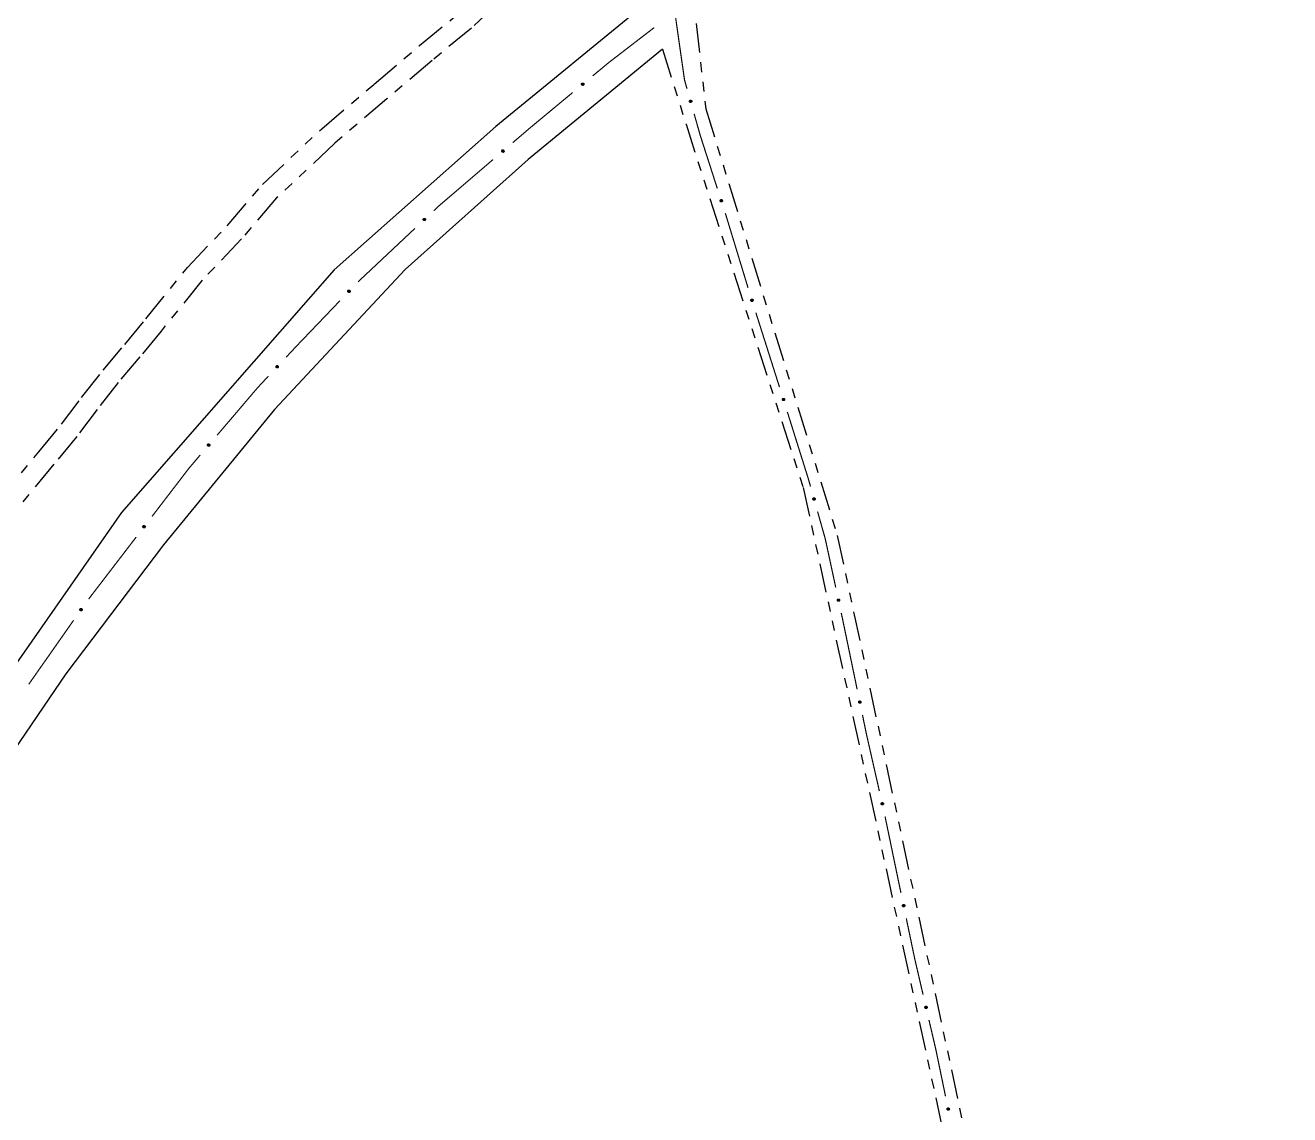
# Model space of a CAD drawing. Extents: x 211453 to 215163, y 4877397 to 4881305.
# Drawn here: x 214344 to 214538.2, y 4879796.9 to 4879964.3 of the extents above; entities that cross this region are included whole.
import ezdxf

# ---------------------------------------------------------------- set-up
doc = ezdxf.new("R2010")
doc.units = 0
doc.header["$LTSCALE"] = 1.5
doc.header["$MEASUREMENT"] = 0
doc.linetypes.add('TRACO_25', pattern=[8, 3, -1, 1, -1, 1, -1])
for name, color, linetype in [('SV-EIXO-ROD-ESTR', 7, 'CONTINUOUS'), ('SV-EIXO-RUA-N-PAV', 6, 'CONTINUOUS'), ('SV-EST-MUNIC-PAV', 20, 'CONTINUOUS'), ('SV-RUA-NAO-PAV', 7, 'CONTINUOUS')]:
    doc.layers.add(name, color=color, linetype=linetype)

msp = doc.modelspace()

# ---------------------------------------------------------------- linework, layer by layer
at = {"layer": 'SV-EIXO-ROD-ESTR', "const_width": 0.18}
for points in [[(214433.587236, 4879958.576396), (214440.556586, 4879963.946223)], [(214431.123365, 4879956.531551), (214433.431886, 4879958.447466)], [(214433.431886, 4879958.447466), (214433.587236, 4879958.576396)], [(214421.366522, 4879948.434034), (214428.045338, 4879953.976997)], [(214418.844761, 4879946.2736), (214421.123011, 4879948.225414)], [(214421.123011, 4879948.225414), (214421.366522, 4879948.434034)], [(214407.441557, 4879936.504289), (214415.807094, 4879943.671182)], [(214406.724255, 4879935.830314), (214407.441557, 4879936.504289)], [(214395.06387, 4879924.874247), (214403.809159, 4879933.091297)], [(214385.826688, 4879915.221956), (214392.297936, 4879921.984702)], [(214384.022389, 4879913.294915), (214385.389343, 4879914.754859)], [(214385.389343, 4879914.754859), (214385.826688, 4879915.221956)], [(214379.262396, 4879908.163359), (214379.716331, 4879908.695928)], [(214379.716331, 4879908.695928), (214381.288481, 4879910.375027)], [(214373.424225, 4879901.313851), (214379.262396, 4879908.163359)], [(214369.158298, 4879896.308945), (214370.829482, 4879898.269625)], [(214363.42428, 4879888.83045), (214368.900468, 4879895.972674)], [(214368.900468, 4879895.972674), (214369.158298, 4879896.308945)], [(214353.688834, 4879876.133163), (214360.990418, 4879885.656128)], [(214344.489613, 4879863.042593), (214351.378739, 4879872.868067)]]:
    msp.add_lwpolyline(points, dxfattribs=at)
at = {"layer": 'SV-EIXO-ROD-ESTR'}
for points in [[(214429.403487, 4879955.247222), (214429.407322, 4879955.29598), (214429.420589, 4879955.3371), (214429.441525, 4879955.368212), (214429.467195, 4879955.390881), (214429.496068, 4879955.411114), (214429.529679, 4879955.425091), (214429.57042, 4879955.43234), (214429.619358, 4879955.428836), (214429.660589, 4879955.412477), (214429.692189, 4879955.393583), (214429.717367, 4879955.368177), (214429.736553, 4879955.339799), (214429.749917, 4879955.304406), (214429.75686, 4879955.263047), (214429.752146, 4879955.213924), (214429.738863, 4879955.1737), (214429.717822, 4879955.144138), (214429.69212, 4879955.118987), (214429.662395, 4879955.098684), (214429.629323, 4879955.085154), (214429.587669, 4879955.078238), (214429.539246, 4879955.083534), (214429.498976, 4879955.096324), (214429.469127, 4879955.116944), (214429.444935, 4879955.142805), (214429.424289, 4879955.171518), (214429.408833, 4879955.204719), (214429.403487, 4879955.247222)], [(214417.145195, 4879944.962509), (214417.148267, 4879945.011321), (214417.160889, 4879945.052644), (214417.181335, 4879945.08408), (214417.206647, 4879945.107147), (214417.2352, 4879945.12783), (214417.268588, 4879945.142331), (214417.30921, 4879945.150217), (214417.358197, 4879945.14748), (214417.399679, 4879945.131768), (214417.431571, 4879945.113371), (214417.457144, 4879945.088362), (214417.476772, 4879945.060288), (214417.490688, 4879945.025108), (214417.498278, 4879944.983863), (214417.494333, 4879944.934672), (214417.481681, 4879944.894245), (214417.461105, 4879944.864358), (214417.435801, 4879944.838808), (214417.406397, 4879944.818042), (214417.373541, 4879944.803996), (214417.332, 4879944.796429), (214417.2835, 4879944.800966), (214417.243034, 4879944.813124), (214417.212866, 4879944.833274), (214417.188273, 4879944.858753), (214417.16718, 4879944.88714), (214417.151206, 4879944.920095), (214417.145195, 4879944.962509)], [(214405.086618, 4879934.442643), (214405.087448, 4879934.491545), (214405.098161, 4879934.533403), (214405.117144, 4879934.565744), (214405.141371, 4879934.589948), (214405.168945, 4879934.611919), (214405.201633, 4879934.627936), (214405.241851, 4879934.637678), (214405.290911, 4879934.63719), (214405.33307, 4879934.623398), (214405.365772, 4879934.606483), (214405.392466, 4879934.582673), (214405.41336, 4879934.555529), (214405.428876, 4879934.521024), (214405.43835, 4879934.480171), (214405.436665, 4879934.430851), (214405.425881, 4879934.389886), (214405.406698, 4879934.359087), (214405.382592, 4879934.332402), (214405.354172, 4879934.310309), (214405.321994, 4879934.294771), (214405.280844, 4879934.285307), (214405.232187, 4879934.287614), (214405.191207, 4879934.297903), (214405.160146, 4879934.316649), (214405.13441, 4879934.340973), (214405.112037, 4879934.368362), (214405.094568, 4879934.40055), (214405.086618, 4879934.442643)], [(214393.501795, 4879923.402011), (214393.500025, 4879923.450887), (214393.508499, 4879923.493256), (214393.525737, 4879923.526559), (214393.548644, 4879923.552017), (214393.575012, 4879923.575421), (214393.606803, 4879923.593153), (214393.646446, 4879923.605017), (214393.695463, 4879923.607136), (214393.738295, 4879923.595603), (214393.77185, 4879923.58045), (214393.799771, 4879923.558093), (214393.822078, 4879923.532096), (214393.839404, 4879923.498465), (214393.851036, 4879923.458173), (214393.851974, 4879923.408833), (214393.843382, 4879923.367352), (214393.825862, 4879923.335578), (214393.803208, 4879923.30765), (214393.776002, 4879923.284079), (214393.744695, 4879923.266853), (214393.704106, 4879923.255215), (214393.655395, 4879923.254935), (214393.613926, 4879923.263032), (214393.581913, 4879923.280101), (214393.554921, 4879923.303023), (214393.531124, 4879923.329185), (214393.51197, 4879923.360399), (214393.501795, 4879923.402011)], [(214382.476877, 4879911.805326), (214382.474576, 4879911.85418), (214382.482589, 4879911.896638), (214382.499465, 4879911.930127), (214382.522094, 4879911.955831), (214382.548206, 4879911.979521), (214382.579802, 4879911.997597), (214382.619314, 4879912.009891), (214382.668306, 4879912.012542), (214382.711261, 4879912.001475), (214382.744978, 4879911.986687), (214382.77314, 4879911.964634), (214382.795728, 4879911.938882), (214382.813419, 4879911.905441), (214382.825487, 4879911.865277), (214382.826961, 4879911.81595), (214382.818819, 4879911.774379), (214382.801646, 4879911.742416), (214382.779296, 4879911.714244), (214382.752348, 4879911.690378), (214382.72123, 4879911.672814), (214382.68077, 4879911.660736), (214382.632065, 4879911.659926), (214382.59051, 4879911.667573), (214382.558314, 4879911.684293), (214382.531074, 4879911.706921), (214382.506995, 4879911.732822), (214382.487503, 4879911.763827), (214382.476877, 4879911.805326)], [(214371.949872, 4879899.753796), (214371.945296, 4879899.80249), (214371.95132, 4879899.845276), (214371.966615, 4879899.879515), (214371.98802, 4879899.906248), (214372.012999, 4879899.931129), (214372.043718, 4879899.950659), (214372.082614, 4879899.964783), (214372.131428, 4879899.969717), (214372.174852, 4879899.960665), (214372.209223, 4879899.947466), (214372.238382, 4879899.92675), (214372.262147, 4879899.902079), (214372.281379, 4879899.8695), (214372.295307, 4879899.829943), (214372.29908, 4879899.780738), (214372.292886, 4879899.738833), (214372.277222, 4879899.706103), (214372.256211, 4879899.67692), (214372.230405, 4879899.651823), (214372.20014, 4879899.632826), (214372.160288, 4879899.618874), (214372.111673, 4879899.615794), (214372.069807, 4879899.621494), (214372.036866, 4879899.636694), (214372.008601, 4879899.658027), (214371.98334, 4879899.682777), (214371.962422, 4879899.712839), (214371.949872, 4879899.753796)], [(214362.032567, 4879887.196247), (214362.025478, 4879887.244639), (214362.029282, 4879887.287679), (214362.042786, 4879887.322664), (214362.062781, 4879887.350467), (214362.08644, 4879887.376607), (214362.116108, 4879887.397699), (214362.154221, 4879887.413815), (214362.202715, 4879887.421266), (214362.246549, 4879887.414472), (214362.281556, 4879887.403068), (214362.311748, 4879887.383888), (214362.336757, 4879887.360479), (214362.357647, 4879887.328937), (214362.373602, 4879887.290153), (214362.379914, 4879887.241209), (214362.375896, 4879887.19904), (214362.361945, 4879887.165544), (214362.342471, 4879887.135313), (214362.317997, 4879887.108916), (214362.288755, 4879887.088379), (214362.249677, 4879887.072386), (214362.201287, 4879887.066795), (214362.159182, 4879887.070323), (214362.125499, 4879887.083799), (214362.096168, 4879887.103642), (214362.069662, 4879887.127053), (214362.047218, 4879887.155993), (214362.032567, 4879887.196247)], [(214352.354308, 4879874.451199), (214352.345163, 4879874.499245), (214352.347129, 4879874.542408), (214352.359131, 4879874.577936), (214352.377922, 4879874.606566), (214352.400446, 4879874.633691), (214352.429188, 4879874.656028), (214352.46658, 4879874.673753), (214352.514712, 4879874.683264), (214352.558796, 4879874.678345), (214352.594257, 4879874.668442), (214352.625239, 4879874.650566), (214352.651222, 4879874.628244), (214352.673438, 4879874.597622), (214352.691031, 4879874.559553), (214352.699423, 4879874.510923), (214352.697206, 4879874.46862), (214352.684695, 4879874.43456), (214352.666527, 4879874.403527), (214352.6432, 4879874.376111), (214352.61486, 4879874.354347), (214352.576499, 4879874.336702), (214352.528391, 4879874.329055), (214352.486174, 4879874.330785), (214352.451948, 4879874.342814), (214352.421798, 4879874.361388), (214352.394318, 4879874.383649), (214352.370661, 4879874.411606), (214352.354308, 4879874.451199)]]:
    msp.add_lwpolyline(points, close=True, dxfattribs=at)
for points in [[(214429.403487, 4879955.247222), (214429.57042, 4879955.43234)], [(214429.406655, 4879955.273696), (214429.544628, 4879955.423668)], [(214429.407322, 4879955.29598), (214429.529679, 4879955.425091)], [(214429.407955, 4879955.225124), (214429.593378, 4879955.42689)], [(214429.408833, 4879955.204719), (214429.619358, 4879955.428836)], [(214429.414784, 4879955.319453), (214429.506692, 4879955.41169)], [(214429.420291, 4879955.191031), (214429.636164, 4879955.418068)], [(214429.420589, 4879955.3371), (214429.496068, 4879955.411114)], [(214429.424289, 4879955.171518), (214429.660589, 4879955.412477)], [(214429.436827, 4879955.160423), (214429.671422, 4879955.401225)], [(214429.444935, 4879955.142805), (214429.692189, 4879955.393583)], [(214429.459306, 4879955.131202), (214429.705094, 4879955.377747)], [(214429.469127, 4879955.116944), (214429.717367, 4879955.368177)], [(214429.487213, 4879955.108258), (214429.724958, 4879955.351675)], [(214429.498976, 4879955.096324), (214429.736553, 4879955.339799)], [(214429.52142, 4879955.090544), (214429.740265, 4879955.318275)], [(214429.539246, 4879955.083534), (214429.749917, 4879955.304406)], [(214429.565435, 4879955.084515), (214429.751373, 4879955.281389)], [(214429.587669, 4879955.078238), (214429.75686, 4879955.263047)], [(214429.611214, 4879955.087044), (214429.74883, 4879955.233174)], [(214429.629323, 4879955.085154), (214429.752146, 4879955.213924)], [(214429.648793, 4879955.09518), (214429.74088, 4879955.189338)], [(214429.662395, 4879955.098684), (214429.738863, 4879955.1737)], [(214417.145195, 4879944.962509), (214417.30921, 4879945.150217)], [(214417.147949, 4879944.989029), (214417.283557, 4879945.141143)], [(214417.148267, 4879945.011321), (214417.268588, 4879945.142331)], [(214417.150009, 4879944.940483), (214417.332251, 4879945.145127)], [(214417.151206, 4879944.920095), (214417.358197, 4879945.14748)], [(214417.15536, 4879945.034908), (214417.245813, 4879945.128572)], [(214417.160889, 4879945.052644), (214417.2352, 4879945.12783)], [(214417.162877, 4879944.906587), (214417.37517, 4879945.136976)], [(214417.16718, 4879944.88714), (214417.399679, 4879945.131768)], [(214417.17989, 4879944.876243), (214417.410687, 4879945.120687)], [(214417.188273, 4879944.858753), (214417.431571, 4879945.113371)], [(214417.202823, 4879944.847376), (214417.444722, 4879945.097738)], [(214417.212866, 4879944.833274), (214417.457144, 4879945.088362)], [(214417.231086, 4879944.824873), (214417.464992, 4879945.071981)], [(214417.243034, 4879944.813124), (214417.476772, 4879945.060288)], [(214417.265567, 4879944.807696), (214417.48082, 4879945.038824)], [(214417.2835, 4879944.800966), (214417.490688, 4879945.025108)], [(214417.309671, 4879944.802357), (214417.492504, 4879945.002116)], [(214417.332, 4879944.796429), (214417.498278, 4879944.983863)], [(214417.355404, 4879944.805602), (214417.490716, 4879944.953868)], [(214417.373541, 4879944.803996), (214417.494333, 4879944.934672)], [(214417.392851, 4879944.814325), (214417.483453, 4879944.909913)], [(214417.406397, 4879944.818042), (214417.481681, 4879944.894245)], [(214405.086618, 4879934.442643), (214405.241851, 4879934.637678)], [(214405.087448, 4879934.491545), (214405.201633, 4879934.627936)], [(214405.088153, 4879934.469262), (214405.216641, 4879934.627436)], [(214405.092437, 4879934.420862), (214405.265101, 4879934.63365)], [(214405.093452, 4879934.515433), (214405.179513, 4879934.613147)], [(214405.094568, 4879934.40055), (214405.290911, 4879934.63719)], [(214405.098161, 4879934.533403), (214405.168945, 4879934.611919)], [(214405.106847, 4879934.387592), (214405.308348, 4879934.627476)], [(214405.112037, 4879934.368362), (214405.33307, 4879934.623398)], [(214405.125233, 4879934.358059), (214405.344575, 4879934.612833)], [(214405.13441, 4879934.340973), (214405.365772, 4879934.606483)], [(214405.149467, 4879934.330275), (214405.379627, 4879934.59147)], [(214405.160146, 4879934.316649), (214405.392466, 4879934.582673)], [(214405.178732, 4879934.309092), (214405.401057, 4879934.566669)], [(214405.191207, 4879934.297903), (214405.41336, 4879934.555529)], [(214405.213964, 4879934.293515), (214405.41839, 4879934.534273)], [(214405.232187, 4879934.287614), (214405.428876, 4879934.521024)], [(214405.258267, 4879934.290205), (214405.431744, 4879934.49814)], [(214405.280844, 4879934.285307), (214405.43835, 4879934.480171)], [(214405.303803, 4879934.295544), (214405.432171, 4879934.44986)], [(214405.321994, 4879934.294771), (214405.436665, 4879934.430851)], [(214405.340811, 4879934.305975), (214405.426932, 4879934.405618)], [(214405.354172, 4879934.310309), (214405.425881, 4879934.389886)], [(214393.500025, 4879923.450887), (214393.606803, 4879923.593153)], [(214393.501795, 4879923.402011), (214393.646446, 4879923.605017)], [(214393.501913, 4879923.428673), (214393.621816, 4879923.59345)], [(214393.504751, 4879923.47506), (214393.5855, 4879923.577209)], [(214393.508499, 4879923.493256), (214393.575012, 4879923.575421)], [(214393.508763, 4879923.380569), (214393.669877, 4879923.60223)], [(214393.51197, 4879923.360399), (214393.695463, 4879923.607136)], [(214393.524919, 4879923.348112), (214393.713392, 4879923.598363)], [(214393.531124, 4879923.329185), (214393.738295, 4879923.595603)], [(214393.544849, 4879923.319598), (214393.750345, 4879923.585665)], [(214393.554921, 4879923.303023), (214393.77185, 4879923.58045)], [(214393.570525, 4879923.29314), (214393.786483, 4879923.566194)], [(214393.581913, 4879923.280101), (214393.799771, 4879923.558093)], [(214393.600874, 4879923.273542), (214393.8092, 4879923.542567)], [(214393.613926, 4879923.263032), (214393.822078, 4879923.532096)], [(214393.636884, 4879923.259859), (214393.828229, 4879923.511138)], [(214393.655395, 4879923.254935), (214393.839404, 4879923.498465)], [(214393.6813, 4879923.258907), (214393.843485, 4879923.475766)], [(214393.704106, 4879923.255215), (214393.851036, 4879923.458173)], [(214393.726489, 4879923.266658), (214393.846477, 4879923.427577)], [(214393.744695, 4879923.266853), (214393.851974, 4879923.408833)], [(214393.76289, 4879923.279041), (214393.843595, 4879923.383119)], [(214393.776002, 4879923.284079), (214393.843382, 4879923.367352)], [(214382.474576, 4879911.85418), (214382.579802, 4879911.997597)], [(214382.476705, 4879911.831988), (214382.594811, 4879911.998057)], [(214382.476877, 4879911.805326), (214382.619314, 4879912.009891)], [(214382.47904, 4879911.878403), (214382.558674, 4879911.981423)], [(214382.482589, 4879911.896638), (214382.548206, 4879911.979521)], [(214382.484077, 4879911.783961), (214382.642775, 4879912.007358)], [(214382.487503, 4879911.763827), (214382.668306, 4879912.012542)], [(214382.500585, 4879911.751681), (214382.686329, 4879912.003964)], [(214382.506995, 4879911.732822), (214382.711261, 4879912.001475)], [(214382.520823, 4879911.723385), (214382.723418, 4879911.991669)], [(214382.531074, 4879911.706921), (214382.744978, 4879911.986687)], [(214382.546785, 4879911.697208), (214382.759764, 4879911.972591)], [(214382.558314, 4879911.684293), (214382.77314, 4879911.964634)], [(214382.577345, 4879911.677941), (214382.782737, 4879911.949212)], [(214382.59051, 4879911.667573), (214382.795728, 4879911.938882)], [(214382.613502, 4879911.664649), (214382.802107, 4879911.917992)], [(214382.632065, 4879911.659926), (214382.813419, 4879911.905441)], [(214382.657925, 4879911.66418), (214382.817745, 4879911.882787)], [(214382.68077, 4879911.660736), (214382.825487, 4879911.865277)], [(214382.703027, 4879911.672421), (214382.82126, 4879911.834633)], [(214382.72123, 4879911.672814), (214382.826961, 4879911.81595)], [(214382.739291, 4879911.685198), (214382.818862, 4879911.790147)], [(214382.752348, 4879911.690378), (214382.818819, 4879911.774379)], [(214371.945296, 4879899.80249), (214372.043718, 4879899.950659)], [(214371.948457, 4879899.780422), (214372.058689, 4879899.951819)], [(214371.948624, 4879899.826895), (214372.023367, 4879899.933517)], [(214371.949872, 4879899.753796), (214372.082614, 4879899.964783)], [(214371.95132, 4879899.845276), (214372.012999, 4879899.931129)], [(214371.958061, 4879899.732791), (214372.106166, 4879899.963347)], [(214371.962422, 4879899.712839), (214372.131428, 4879899.969717)], [(214371.976057, 4879899.701316), (214372.149831, 4879899.961988)], [(214371.98334, 4879899.682777), (214372.174852, 4879899.960665)], [(214371.997593, 4879899.673995), (214372.187454, 4879899.951436)], [(214372.008601, 4879899.658027), (214372.209223, 4879899.947466)], [(214372.024747, 4879899.649058), (214372.224651, 4879899.934075)], [(214372.036866, 4879899.636694), (214372.238382, 4879899.92675)], [(214372.056173, 4879899.631236), (214372.248689, 4879899.911793)], [(214372.069807, 4879899.621494), (214372.262147, 4879899.902079)], [(214372.09291, 4879899.619646), (214372.269493, 4879899.881509)], [(214372.111673, 4879899.615794), (214372.281379, 4879899.8695)], [(214372.137307, 4879899.621249), (214372.286757, 4879899.847072)], [(214372.160288, 4879899.618874), (214372.295307, 4879899.829943)], [(214372.181975, 4879899.631585), (214372.292514, 4879899.799135)], [(214372.20014, 4879899.632826), (214372.29908, 4879899.780738)], [(214372.217604, 4879899.64604), (214372.292194, 4879899.754585)], [(214372.230405, 4879899.651823), (214372.292886, 4879899.738833)], [(214362.025478, 4879887.244639), (214362.116108, 4879887.397699)], [(214362.027541, 4879887.269184), (214362.09667, 4879887.379528)], [(214362.029282, 4879887.287679), (214362.08644, 4879887.376607)], [(214362.029777, 4879887.222763), (214362.130999, 4879887.399632)], [(214362.032567, 4879887.196247), (214362.154221, 4879887.413815)], [(214362.041831, 4879887.175693), (214362.177816, 4879887.413599)], [(214362.047218, 4879887.155993), (214362.202715, 4879887.421266)], [(214362.06143, 4879887.145191), (214362.221493, 4879887.4145)], [(214362.069662, 4879887.127053), (214362.246549, 4879887.414472)], [(214362.08435, 4879887.11902), (214362.259611, 4879887.405907)], [(214362.096168, 4879887.103642), (214362.281556, 4879887.403068)], [(214362.112757, 4879887.09552), (214362.297656, 4879887.390492)], [(214362.125499, 4879887.083799), (214362.311748, 4879887.383888)], [(214362.145063, 4879887.079347), (214362.322814, 4879887.369483)], [(214362.159182, 4879887.070323), (214362.336757, 4879887.360479)], [(214362.18235, 4879887.069672), (214362.345156, 4879887.340316)], [(214362.201287, 4879887.066795), (214362.357647, 4879887.328937)], [(214362.226604, 4879887.073568), (214362.364178, 4879887.306818)], [(214362.249677, 4879887.072386), (214362.373602, 4879887.290153)], [(214362.270679, 4879887.0862), (214362.372406, 4879887.259242)], [(214362.288755, 4879887.088379), (214362.379914, 4879887.241209)], [(214362.305512, 4879887.102478), (214362.374389, 4879887.214735)], [(214362.317997, 4879887.108916), (214362.375896, 4879887.19904)], [(214352.345163, 4879874.499245), (214352.429188, 4879874.656028)], [(214352.346178, 4879874.523855), (214352.410542, 4879874.637045)], [(214352.347129, 4879874.542408), (214352.400446, 4879874.633691)], [(214352.35039, 4879874.477572), (214352.443983, 4879874.658593)], [(214352.354308, 4879874.451199), (214352.46658, 4879874.673753)], [(214352.364439, 4879874.431058), (214352.490163, 4879874.674543)], [(214352.370661, 4879874.411606), (214352.514712, 4879874.683264)], [(214352.38532, 4879874.401419), (214352.533762, 4879874.677304)], [(214352.394318, 4879874.383649), (214352.558796, 4879874.678345)], [(214352.409335, 4879874.376249), (214352.572211, 4879874.670344)], [(214352.421798, 4879874.361388), (214352.594257, 4879874.668442)], [(214352.438718, 4879874.353981), (214352.610878, 4879874.656564)], [(214352.451948, 4879874.342814), (214352.625239, 4879874.650566)], [(214352.471683, 4879874.339199), (214352.636909, 4879874.636646)], [(214352.486174, 4879874.330785), (214352.651222, 4879874.628244)], [(214352.509349, 4879874.331122), (214352.660474, 4879874.608458)], [(214352.528391, 4879874.329055), (214352.673438, 4879874.597622)], [(214352.553397, 4879874.336901), (214352.680905, 4879874.575801)], [(214352.576499, 4879874.336702), (214352.691031, 4879874.559553)], [(214352.596893, 4879874.351399), (214352.691153, 4879874.528619)], [(214352.61486, 4879874.354347), (214352.699423, 4879874.510923)], [(214352.631001, 4879874.369147), (214352.695032, 4879874.484237)], [(214352.6432, 4879874.376111), (214352.697206, 4879874.46862)]]:
    msp.add_lwpolyline(points, dxfattribs=at)
at = {"layer": 'SV-EIXO-RUA-N-PAV', "const_width": 0.18}
for points in [[(214443.729598, 4879966.391003), (214445.138685, 4879956.490777)], [(214445.138685, 4879956.490777), (214445.221113, 4879955.911633)], [(214445.221113, 4879955.911633), (214445.607233, 4879954.550313)], [(214446.698723, 4879950.702112), (214447.51734, 4879947.815961)], [(214447.51734, 4879947.815961), (214447.644172, 4879947.368799)], [(214447.644172, 4879947.368799), (214450.257343, 4879939.243471)], [(214451.481999, 4879935.435556), (214451.620473, 4879935.004988)], [(214451.620473, 4879935.004988), (214454.983877, 4879923.957944)], [(214456.184697, 4879920.142493), (214459.815016, 4879908.704801)], [(214461.018702, 4879904.890211), (214464.013828, 4879895.349288)], [(214464.013828, 4879895.349288), (214464.232802, 4879894.651747)], [(214464.232802, 4879894.651747), (214464.577062, 4879893.430443)], [(214465.662289, 4879889.580472), (214466.747516, 4879885.7305)], [(214466.747516, 4879885.7305), (214466.84225, 4879885.394421)], [(214466.84225, 4879885.394421), (214468.45428, 4879877.915352)], [(214469.29708, 4879874.005149), (214469.507781, 4879873.027598)], [(214469.507781, 4879873.027598), (214469.513827, 4879872.999545)], [(214469.513827, 4879872.999545), (214471.741669, 4879862.256817)], [(214472.553912, 4879858.340153), (214473.163095, 4879855.402654)], [(214473.163095, 4879855.402654), (214473.17948, 4879855.323645)], [(214473.17948, 4879855.323645), (214475.155205, 4879846.62591)], [(214476.028177, 4879842.722437), (214478.061309, 4879832.931299)], [(214478.061309, 4879832.931299), (214478.24305, 4879832.056072)], [(214478.24305, 4879832.056072), (214478.469716, 4879830.973443)], [(214479.289409, 4879827.058331), (214480.518949, 4879821.185663)], [(214480.518949, 4879821.185663), (214480.603979, 4879820.779531)], [(214480.603979, 4879820.779531), (214481.869608, 4879815.33976)], [(214482.776046, 4879811.443817), (214483.682485, 4879807.547875)], [(214483.682485, 4879807.547875), (214483.834724, 4879806.893542)], [(214483.834724, 4879806.893542), (214485.31861, 4879799.71716)]]:
    msp.add_lwpolyline(points, dxfattribs=at)
at = {"layer": 'SV-EIXO-RUA-N-PAV'}
for points in [[(214446.219675, 4879952.794478), (214446.262716, 4879952.771252), (214446.294959, 4879952.742488), (214446.314945, 4879952.710758), (214446.325296, 4879952.678113), (214446.332124, 4879952.643524), (214446.331313, 4879952.607131), (214446.321467, 4879952.566939), (214446.29847, 4879952.5236), (214446.266834, 4879952.492507), (214446.236774, 4879952.471248), (214446.203356, 4879952.458495), (214446.169643, 4879952.452425), (214446.131869, 4879952.454517), (214446.091235, 4879952.464893), (214446.048215, 4879952.489071), (214446.016799, 4879952.517487), (214445.998273, 4879952.548686), (214445.985664, 4879952.582364), (214445.979117, 4879952.61776), (214445.980119, 4879952.653479), (214445.990639, 4879952.694372), (214446.015066, 4879952.736517), (214446.04305, 4879952.768174), (214446.07398, 4879952.787133), (214446.107415, 4879952.7988), (214446.142025, 4879952.80607), (214446.178641, 4879952.806778), (214446.219675, 4879952.794478)], [(214450.930475, 4879937.509997), (214450.974298, 4879937.488281), (214451.007521, 4879937.460656), (214451.0286, 4879937.42964), (214451.040079, 4879937.397376), (214451.048106, 4879937.363044), (214451.048561, 4879937.326646), (214451.040119, 4879937.286136), (214451.018643, 4879937.242022), (214450.988108, 4879937.209848), (214450.958805, 4879937.187557), (214450.925851, 4879937.173649), (214450.892369, 4879937.166411), (214450.854545, 4879937.167188), (214450.813575, 4879937.176144), (214450.76974, 4879937.198812), (214450.737355, 4879937.226118), (214450.717755, 4879937.256654), (214450.703983, 4879937.289873), (214450.696209, 4879937.32502), (214450.695967, 4879937.360752), (214450.70506, 4879937.401986), (214450.728006, 4879937.444955), (214450.754872, 4879937.477566), (214450.785124, 4879937.49759), (214450.818133, 4879937.510412), (214450.852469, 4879937.518881), (214450.889039, 4879937.520862), (214450.930475, 4879937.509997)], [(214455.641099, 4879922.219025), (214455.684838, 4879922.197142), (214455.717956, 4879922.16939), (214455.738915, 4879922.138294), (214455.750272, 4879922.105986), (214455.758167, 4879922.071624), (214455.758484, 4879922.035224), (214455.749886, 4879921.994747), (214455.728243, 4879921.950716), (214455.697584, 4879921.918658), (214455.668197, 4879921.896479), (214455.63519, 4879921.882697), (214455.601681, 4879921.875587), (214455.56386, 4879921.876508), (214455.522925, 4879921.885621), (214455.479176, 4879921.908456), (214455.446896, 4879921.935886), (214455.427412, 4879921.966496), (214455.413767, 4879921.999767), (214455.406127, 4879922.034944), (214455.406022, 4879922.070677), (214455.415272, 4879922.111875), (214455.438382, 4879922.154756), (214455.465373, 4879922.187265), (214455.495701, 4879922.207173), (214455.528759, 4879922.219869), (214455.563127, 4879922.228207), (214455.599704, 4879922.230048), (214455.641099, 4879922.219025)], [(214460.48167, 4879906.968451), (214460.52534, 4879906.94643), (214460.55837, 4879906.918574), (214460.579231, 4879906.887411), (214460.590485, 4879906.855067), (214460.598272, 4879906.820681), (214460.598474, 4879906.78428), (214460.589748, 4879906.74383), (214460.567966, 4879906.699868), (214460.537206, 4879906.667907), (214460.507749, 4879906.645821), (214460.474698, 4879906.632144), (214460.441167, 4879906.625139), (214460.403349, 4879906.62618), (214460.362443, 4879906.635422), (214460.318767, 4879906.658395), (214460.286573, 4879906.685927), (214460.267186, 4879906.716598), (214460.253647, 4879906.749913), (214460.246118, 4879906.785114), (214460.246126, 4879906.820846), (214460.255506, 4879906.862016), (214460.278752, 4879906.904823), (214460.305844, 4879906.937246), (214460.336236, 4879906.957058), (214460.369334, 4879906.96965), (214460.403728, 4879906.977879), (214460.44031, 4879906.979605), (214460.48167, 4879906.968451)], [(214465.186646, 4879891.673615), (214465.22965, 4879891.650318), (214465.261845, 4879891.621502), (214465.28178, 4879891.589739), (214465.292078, 4879891.557078), (214465.298849, 4879891.522477), (214465.29798, 4879891.486086), (214465.288068, 4879891.44591), (214465.265001, 4879891.402608), (214465.233314, 4879891.371567), (214465.20322, 4879891.350357), (214465.169781, 4879891.337658), (214465.136058, 4879891.331643), (214465.098287, 4879891.333797), (214465.057671, 4879891.344239), (214465.01469, 4879891.368487), (214464.98332, 4879891.396954), (214464.964844, 4879891.428183), (214464.952291, 4879891.461881), (214464.945801, 4879891.497288), (214464.946861, 4879891.533005), (214464.957448, 4879891.573881), (214464.981943, 4879891.615986), (214465.009978, 4879891.647598), (214465.040939, 4879891.666507), (214465.074394, 4879891.678119), (214465.109015, 4879891.685332), (214465.145633, 4879891.685981), (214465.186646, 4879891.673615)], [(214468.953016, 4879876.123899), (214468.994481, 4879876.097964), (214469.024816, 4879876.067194), (214469.042729, 4879876.034249), (214469.050968, 4879876.001009), (214469.055566, 4879875.966053), (214469.052427, 4879875.929788), (214469.040027, 4879875.890309), (214469.014302, 4879875.84853), (214468.980739, 4879875.819528), (214468.94938, 4879875.800237), (214468.915214, 4879875.789651), (214468.881181, 4879875.785752), (214468.843618, 4879875.790259), (214468.803733, 4879875.803216), (214468.762349, 4879875.8301), (214468.732817, 4879875.86047), (214468.716327, 4879875.892791), (214468.705902, 4879875.927207), (214468.701635, 4879875.96295), (214468.704921, 4879875.998531), (214468.71804, 4879876.038666), (214468.745115, 4879876.07916), (214468.775069, 4879876.10896), (214468.80715, 4879876.1259), (214468.841264, 4879876.135401), (214468.876268, 4879876.14044), (214468.912854, 4879876.138802), (214468.953016, 4879876.123899)], [(214472.226402, 4879860.461525), (214472.267663, 4879860.435266), (214472.297756, 4879860.404261), (214472.315412, 4879860.371177), (214472.323391, 4879860.337874), (214472.327716, 4879860.302883), (214472.324294, 4879860.266643), (214472.311586, 4879860.227262), (214472.285536, 4879860.185686), (214472.251748, 4879860.156946), (214472.220239, 4879860.137901), (214472.185991, 4879860.127582), (214472.151929, 4879860.123949), (214472.114402, 4879860.128749), (214472.074619, 4879860.142017), (214472.033447, 4879860.169224), (214472.004153, 4879860.199823), (214471.987916, 4879860.232271), (214471.977759, 4879860.266768), (214471.973771, 4879860.302543), (214471.977336, 4879860.338098), (214471.990767, 4879860.378129), (214472.018158, 4879860.418411), (214472.048343, 4879860.447976), (214472.080556, 4879860.464665), (214472.114743, 4879860.473899), (214472.149785, 4879860.478664), (214472.186358, 4879860.476741), (214472.226402, 4879860.461525)], [(214475.673746, 4879844.840089), (214475.715497, 4879844.814615), (214475.746169, 4879844.784183), (214475.764447, 4879844.751438), (214475.773053, 4879844.718291), (214475.778038, 4879844.683388), (214475.775301, 4879844.64709), (214475.763338, 4879844.607477), (214475.738078, 4879844.565416), (214475.704838, 4879844.536044), (214475.673694, 4879844.516407), (214475.639647, 4879844.505443), (214475.60566, 4879844.501168), (214475.568049, 4879844.505259), (214475.528023, 4879844.517773), (214475.486344, 4879844.544197), (214475.456478, 4879844.574238), (214475.439631, 4879844.606374), (214475.428825, 4879844.640673), (214475.424163, 4879844.676367), (214475.427055, 4879844.711982), (214475.439728, 4879844.75226), (214475.466354, 4879844.793051), (214475.495976, 4879844.823181), (214475.527867, 4879844.840475), (214475.561874, 4879844.850353), (214475.59682, 4879844.855779), (214475.633422, 4879844.854546), (214475.673746, 4879844.840089)], [(214478.957864, 4879829.179076), (214478.999175, 4879829.152896), (214479.029327, 4879829.121949), (214479.047046, 4879829.088898), (214479.055088, 4879829.05561), (214479.05948, 4879829.020627), (214479.056127, 4879828.984381), (214479.043494, 4879828.944976), (214479.017522, 4879828.90335), (214478.983789, 4879828.874546), (214478.952316, 4879828.855441), (214478.918088, 4879828.845057), (214478.884033, 4879828.84136), (214478.846497, 4879828.846088), (214478.806689, 4879828.859281), (214478.765465, 4879828.886408), (214478.736113, 4879828.916952), (214478.719814, 4879828.94937), (214478.709592, 4879828.983847), (214478.705536, 4879829.019615), (214478.709033, 4879829.055176), (214478.722388, 4879829.095233), (214478.749702, 4879829.135566), (214478.779831, 4879829.165189), (214478.812012, 4879829.181939), (214478.846181, 4879829.191238), (214478.881215, 4879829.19607), (214478.917791, 4879829.194216), (214478.957864, 4879829.179076)], [(214482.397485, 4879813.556677), (214482.439367, 4879813.531421), (214482.470199, 4879813.50115), (214482.488648, 4879813.468501), (214482.497427, 4879813.4354), (214482.502595, 4879813.400524), (214482.500047, 4879813.364212), (214482.488292, 4879813.324536), (214482.463252, 4879813.282344), (214482.430167, 4879813.252798), (214482.399126, 4879813.232998), (214482.365137, 4879813.221856), (214482.331172, 4879813.217404), (214482.293541, 4879813.221297), (214482.253449, 4879813.233602), (214482.211633, 4879813.259808), (214482.18161, 4879813.289692), (214482.164595, 4879813.32174), (214482.15361, 4879813.355981), (214482.148761, 4879813.391651), (214482.151467, 4879813.427281), (214482.163929, 4879813.467624), (214482.190341, 4879813.508554), (214482.219805, 4879813.538839), (214482.251605, 4879813.556299), (214482.28556, 4879813.566355), (214482.320477, 4879813.571964), (214482.357085, 4879813.570923), (214482.397485, 4879813.556677)], [(214485.802297, 4879797.921586), (214485.843543, 4879797.895303), (214485.873618, 4879797.86428), (214485.891254, 4879797.831186), (214485.899214, 4879797.797878), (214485.903519, 4879797.762885), (214485.900075, 4879797.726647), (214485.887344, 4879797.687273), (214485.86127, 4879797.645712), (214485.827465, 4879797.616992), (214485.795945, 4879797.597966), (214485.761691, 4879797.587666), (214485.727627, 4879797.584054), (214485.690103, 4879797.588875), (214485.650328, 4879797.602167), (214485.609171, 4879797.629397), (214485.579895, 4879797.660013), (214485.563677, 4879797.692471), (214485.55354, 4879797.726974), (214485.549574, 4879797.762751), (214485.553159, 4879797.798304), (214485.566613, 4879797.838327), (214485.594028, 4879797.878593), (214485.62423, 4879797.908141), (214485.656452, 4879797.924811), (214485.690645, 4879797.934025), (214485.72569, 4879797.93877), (214485.762261, 4879797.936825), (214485.802297, 4879797.921586)]]:
    msp.add_lwpolyline(points, close=True, dxfattribs=at)
for points in [[(214445.979117, 4879952.61776), (214446.016799, 4879952.517487)], [(214445.980119, 4879952.653479), (214446.048215, 4879952.489071)], [(214445.981414, 4879952.631618), (214446.030286, 4879952.509318)], [(214445.989171, 4879952.669277), (214446.067162, 4879952.484319)], [(214445.990639, 4879952.694372), (214446.091235, 4879952.464893)], [(214446.005372, 4879952.712167), (214446.110229, 4879952.462494)], [(214446.015066, 4879952.736517), (214446.131869, 4879952.454517)], [(214446.028686, 4879952.749984), (214446.148456, 4879952.457735)], [(214446.04305, 4879952.768174), (214446.169643, 4879952.452425)], [(214446.058722, 4879952.774105), (214446.185194, 4879952.458226)], [(214446.07398, 4879952.787133), (214446.203356, 4879952.458495)], [(214446.090991, 4879952.790349), (214446.217072, 4879952.46585)], [(214446.107415, 4879952.7988), (214446.236774, 4879952.471248)], [(214446.126808, 4879952.79909), (214446.252162, 4879952.48715)], [(214446.142025, 4879952.80607), (214446.266834, 4879952.492507)], [(214446.161488, 4879952.801835), (214446.281825, 4879952.512583)], [(214446.178641, 4879952.806778), (214446.29847, 4879952.5236)], [(214446.197657, 4879952.799329), (214446.307197, 4879952.548147)], [(214446.219675, 4879952.794478), (214446.321467, 4879952.566939)], [(214446.242606, 4879952.780874), (214446.323967, 4879952.594035)], [(214446.262716, 4879952.771252), (214446.331313, 4879952.607131)], [(214446.281167, 4879952.754934), (214446.328354, 4879952.633575)], [(214446.294959, 4879952.742488), (214446.332124, 4879952.643524)], [(214450.695967, 4879937.360752), (214450.76974, 4879937.198812)], [(214450.696209, 4879937.32502), (214450.737355, 4879937.226118)], [(214450.698022, 4879937.338949), (214450.751117, 4879937.218423)], [(214450.704465, 4879937.376855), (214450.788841, 4879937.194722)], [(214450.70506, 4879937.401986), (214450.813575, 4879937.176144)], [(214450.719165, 4879937.420283), (214450.832641, 4879937.174408)], [(214450.728006, 4879937.444955), (214450.854545, 4879937.167188)], [(214450.74115, 4879937.458888), (214450.87101, 4879937.170981)], [(214450.754872, 4879937.477566), (214450.892369, 4879937.166411)], [(214450.770328, 4879937.484039), (214450.907709, 4879937.17275)], [(214450.785124, 4879937.49759), (214450.925851, 4879937.173649)], [(214450.802013, 4879937.501396), (214450.939302, 4879937.181477)], [(214450.818133, 4879937.510412), (214450.958805, 4879937.187557)], [(214450.837504, 4879937.511376), (214450.973631, 4879937.203984)], [(214450.852469, 4879937.518881), (214450.988108, 4879937.209848)], [(214450.872068, 4879937.515326), (214451.002392, 4879937.230434)], [(214450.889039, 4879937.520862), (214451.018643, 4879937.242022)], [(214450.908303, 4879937.514079), (214451.026511, 4879937.266858)], [(214450.930475, 4879937.509997), (214451.040119, 4879937.286136)], [(214450.953865, 4879937.497198), (214451.041675, 4879937.313302)], [(214450.974298, 4879937.488281), (214451.048561, 4879937.326646)], [(214450.993305, 4879937.472615), (214451.044684, 4879937.352971)], [(214451.007521, 4879937.460656), (214451.048106, 4879937.363044)], [(214455.495701, 4879922.207173), (214455.63519, 4879921.882697)], [(214455.512605, 4879922.210914), (214455.648671, 4879921.890473)], [(214455.528759, 4879922.219869), (214455.668197, 4879921.896479)], [(214455.548133, 4879922.220759), (214455.683085, 4879921.912849)], [(214455.563127, 4879922.228207), (214455.697584, 4879921.918658)], [(214455.582712, 4879922.224576), (214455.711947, 4879921.939189)], [(214455.599704, 4879922.230048), (214455.728243, 4879921.950716)], [(214455.618942, 4879922.223191), (214455.736205, 4879921.975521)], [(214455.641099, 4879922.219025), (214455.749886, 4879921.994747)], [(214455.66444, 4879922.206137), (214455.751546, 4879922.021907)], [(214455.684838, 4879922.197142), (214455.758484, 4879922.035224)], [(214455.406022, 4879922.070677), (214455.479176, 4879921.908456)], [(214455.406127, 4879922.034944), (214455.446896, 4879921.935886)], [(214455.407994, 4879922.048866), (214455.460629, 4879921.928138)], [(214455.414581, 4879922.086747), (214455.498261, 4879921.904292)], [(214455.415272, 4879922.111875), (214455.522925, 4879921.885621)], [(214455.429447, 4879922.130119), (214455.541983, 4879921.883811)], [(214455.438382, 4879922.154756), (214455.56386, 4879921.876508)], [(214455.451579, 4879922.168639), (214455.580339, 4879921.880238)], [(214455.465373, 4879922.187265), (214455.601681, 4879921.875587)], [(214455.480854, 4879922.193678), (214455.617044, 4879921.881867)], [(214455.703785, 4879922.181403), (214455.754707, 4879922.061563)], [(214455.717956, 4879922.16939), (214455.758167, 4879922.071624)], [(214460.246118, 4879906.785114), (214460.286573, 4879906.685927)], [(214460.246126, 4879906.820846), (214460.318767, 4879906.658395)], [(214460.248028, 4879906.79903), (214460.300282, 4879906.678136)], [(214460.254736, 4879906.83689), (214460.337838, 4879906.654172)], [(214460.255506, 4879906.862016), (214460.362443, 4879906.635422)], [(214460.269738, 4879906.880214), (214460.381496, 4879906.633552)], [(214460.278752, 4879906.904823), (214460.403349, 4879906.62618)], [(214460.291992, 4879906.918664), (214460.41984, 4879906.629858)], [(214460.305844, 4879906.937246), (214460.441167, 4879906.625139)], [(214460.321346, 4879906.943611), (214460.45655, 4879906.631371)], [(214460.336236, 4879906.957058), (214460.474698, 4879906.632144)], [(214460.353151, 4879906.960746), (214460.488204, 4879906.639877)], [(214460.369334, 4879906.96965), (214460.507749, 4879906.645821)], [(214460.388711, 4879906.970479), (214460.522689, 4879906.662144)], [(214460.403728, 4879906.977879), (214460.537206, 4879906.667907)], [(214460.423301, 4879906.974187), (214460.551633, 4879906.688393)], [(214460.44031, 4879906.979605), (214460.567966, 4879906.699868)], [(214460.459526, 4879906.972687), (214460.576007, 4879906.724648)], [(214460.48167, 4879906.968451), (214460.589748, 4879906.74383)], [(214460.50497, 4879906.955489), (214460.591494, 4879906.770985)], [(214460.52534, 4879906.94643), (214460.598474, 4879906.78428)], [(214460.544237, 4879906.930632), (214460.59478, 4879906.810631)], [(214460.55837, 4879906.918574), (214460.598272, 4879906.820681)], [(214464.945801, 4879891.497288), (214464.98332, 4879891.396954)], [(214464.946861, 4879891.533005), (214465.01469, 4879891.368487)], [(214464.94812, 4879891.511142), (214464.996793, 4879891.388763)], [(214464.955938, 4879891.548788), (214465.033628, 4879891.363704)], [(214464.957448, 4879891.573881), (214465.057671, 4879891.344239)], [(214464.97221, 4879891.591653), (214465.07666, 4879891.341809)], [(214464.981943, 4879891.615986), (214465.098287, 4879891.333797)], [(214464.995586, 4879891.629431), (214465.114879, 4879891.336987)], [(214465.009978, 4879891.647598), (214465.136058, 4879891.331643)], [(214465.02566, 4879891.653503), (214465.151618, 4879891.337419)], [(214465.040939, 4879891.666507), (214465.169781, 4879891.337658)], [(214465.057956, 4879891.669695), (214465.183508, 4879891.344991)], [(214465.074394, 4879891.678119), (214465.20322, 4879891.350357)], [(214465.093787, 4879891.678377), (214465.218634, 4879891.366234)], [(214465.109015, 4879891.685332), (214465.233314, 4879891.371567)], [(214465.128471, 4879891.681066), (214465.248338, 4879891.391619)], [(214465.145633, 4879891.685981), (214465.265001, 4879891.402608)], [(214465.164637, 4879891.678501), (214465.273768, 4879891.427141)], [(214465.186646, 4879891.673615), (214465.288068, 4879891.44591)], [(214465.209555, 4879891.659973), (214465.290612, 4879891.473002)], [(214465.22965, 4879891.650318), (214465.29798, 4879891.486086)], [(214465.248074, 4879891.63397), (214465.295063, 4879891.512535)], [(214465.261845, 4879891.621502), (214465.298849, 4879891.522477)], [(214468.701635, 4879875.96295), (214468.732817, 4879875.86047)], [(214468.704814, 4879875.976632), (214468.745753, 4879875.851454)], [(214468.704921, 4879875.998531), (214468.762349, 4879875.8301)], [(214468.714967, 4879876.013717), (214468.780952, 4879875.824144)], [(214468.71804, 4879876.038666), (214468.803733, 4879875.803216)], [(214468.733882, 4879876.055482), (214468.822534, 4879875.799606)], [(214468.745115, 4879876.07916), (214468.843618, 4879875.790259)], [(214468.75957, 4879876.091728), (214468.860377, 4879875.792408)], [(214468.775069, 4879876.10896), (214468.881181, 4879875.785752)], [(214468.791089, 4879876.113876), (214468.897071, 4879875.790546)], [(214468.80715, 4879876.1259), (214468.915214, 4879875.789651)], [(214468.824332, 4879876.12802), (214468.929372, 4879875.796112)], [(214468.841264, 4879876.135401), (214468.94938, 4879875.800237)], [(214468.860635, 4879876.134449), (214468.965755, 4879875.815121)], [(214468.876268, 4879876.14044), (214468.980739, 4879875.819528)], [(214468.89542, 4879876.134967), (214468.996986, 4879875.838603)], [(214468.912854, 4879876.138802), (214469.014302, 4879875.84853)], [(214468.931354, 4879876.13015), (214469.024583, 4879875.872468)], [(214468.953016, 4879876.123899), (214469.040027, 4879875.890309)], [(214468.975028, 4879876.108854), (214469.044257, 4879875.917189)], [(214468.994481, 4879876.097964), (214469.052427, 4879875.929788)], [(214469.011849, 4879876.080498), (214469.051167, 4879875.956366)], [(214469.024816, 4879876.067194), (214469.055566, 4879875.966053)], [(214471.973771, 4879860.302543), (214472.004153, 4879860.199823)], [(214471.977057, 4879860.3162), (214472.017018, 4879860.190706)], [(214471.977336, 4879860.338098), (214472.033447, 4879860.169224)], [(214471.987499, 4879860.353205), (214472.052003, 4879860.163122)], [(214471.990767, 4879860.378129), (214472.074619, 4879860.142017)], [(214472.00674, 4879860.394821), (214472.093391, 4879860.13826)], [(214472.018158, 4879860.418411), (214472.114402, 4879860.128749)], [(214472.032711, 4879860.430865), (214472.131178, 4879860.130767)], [(214472.048343, 4879860.447976), (214472.151929, 4879860.123949)], [(214472.064401, 4879860.452766), (214472.167856, 4879860.128619)], [(214472.080556, 4879860.464665), (214472.185991, 4879860.127582)], [(214472.097754, 4879860.466651), (214472.200199, 4879860.133933)], [(214472.114743, 4879860.473899), (214472.220239, 4879860.137901)], [(214472.134106, 4879860.472796), (214472.236729, 4879860.152657)], [(214472.149785, 4879860.478664), (214472.251748, 4879860.156946)], [(214472.168894, 4879860.473042), (214472.268143, 4879860.175894)], [(214472.186358, 4879860.476741), (214472.285536, 4879860.185686)], [(214472.20479, 4879860.467944), (214472.296003, 4879860.209543)], [(214472.226402, 4879860.461525), (214472.311586, 4879860.227262)], [(214472.248296, 4879860.446309), (214472.316026, 4879860.254108)], [(214472.267663, 4879860.435266), (214472.324294, 4879860.266643)], [(214472.284894, 4879860.417666), (214472.323242, 4879860.293231)], [(214472.297756, 4879860.404261), (214472.327716, 4879860.302883)], [(214475.424163, 4879844.676367), (214475.456478, 4879844.574238)], [(214475.427055, 4879844.711982), (214475.486344, 4879844.544197)], [(214475.42719, 4879844.690083), (214475.469513, 4879844.565366)], [(214475.436932, 4879844.727278), (214475.505012, 4879844.538447)], [(214475.439728, 4879844.75226), (214475.528023, 4879844.517773)], [(214475.455383, 4879844.76925), (214475.546863, 4879844.514371)], [(214475.466354, 4879844.793051), (214475.568049, 4879844.505259)], [(214475.480669, 4879844.805778), (214475.584784, 4879844.507593)], [(214475.495976, 4879844.823181), (214475.60566, 4879844.501168)], [(214475.51194, 4879844.828274), (214475.621496, 4879844.506137)], [(214475.527867, 4879844.840475), (214475.639647, 4879844.505443)], [(214475.545025, 4879844.842785), (214475.653733, 4879844.512061)], [(214475.561874, 4879844.850353), (214475.673694, 4879844.516407)], [(214475.581254, 4879844.849616), (214475.689903, 4879844.531471)], [(214475.59682, 4879844.855779), (214475.704838, 4879844.536044)], [(214475.616031, 4879844.850519), (214475.720872, 4879844.555297)], [(214475.633422, 4879844.854546), (214475.738078, 4879844.565416)], [(214475.652017, 4879844.8461), (214475.748093, 4879844.589466)], [(214475.673746, 4879844.840089), (214475.763338, 4879844.607477)], [(214475.695924, 4879844.825289), (214475.767271, 4879844.634402)], [(214475.715497, 4879844.814615), (214475.775301, 4879844.64709)], [(214475.733057, 4879844.797343), (214475.773747, 4879844.673654)], [(214475.746169, 4879844.784183), (214475.778038, 4879844.683388)], [(214478.705536, 4879829.019615), (214478.736113, 4879828.916952)], [(214478.708796, 4879829.033278), (214478.748995, 4879828.90786)], [(214478.709033, 4879829.055176), (214478.765465, 4879828.886408)], [(214478.719168, 4879829.070302), (214478.784033, 4879828.880343)], [(214478.722388, 4879829.095233), (214478.806689, 4879828.859281)], [(214478.738329, 4879829.111954), (214478.825468, 4879828.855559)], [(214478.749702, 4879829.135566), (214478.846497, 4879828.846088)], [(214478.764231, 4879829.148048), (214478.863269, 4879828.848138)], [(214478.779831, 4879829.165189), (214478.884033, 4879828.84136)], [(214478.79588, 4879829.170009), (214478.899951, 4879828.846059)], [(214478.812012, 4879829.181939), (214478.918088, 4879828.845057)], [(214478.829207, 4879829.183957), (214478.932284, 4879828.851435)], [(214478.846181, 4879829.191238), (214478.952316, 4879828.855441)], [(214478.865546, 4879829.190171), (214478.968779, 4879828.870228)], [(214478.881215, 4879829.19607), (214478.983789, 4879828.874546)], [(214478.900334, 4879829.190484), (214479.000148, 4879828.893525)], [(214478.917791, 4879829.194216), (214479.017522, 4879828.90335)], [(214478.936239, 4879829.185455), (214479.027945, 4879828.927227)], [(214478.957864, 4879829.179076), (214479.043494, 4879828.944976)], [(214478.979787, 4879829.163902), (214479.047882, 4879828.971831)], [(214478.999175, 4879829.152896), (214479.056127, 4879828.984381)], [(214479.01644, 4879829.135329), (214479.055024, 4879829.010967)], [(214479.029327, 4879829.121949), (214479.05948, 4879829.020627)], [(214482.151467, 4879813.427281), (214482.211633, 4879813.259808)], [(214482.161263, 4879813.442628), (214482.230331, 4879813.254156)], [(214482.163929, 4879813.467624), (214482.253449, 4879813.233602)], [(214482.179495, 4879813.484696), (214482.272307, 4879813.230299)], [(214482.190341, 4879813.508554), (214482.293541, 4879813.221297)], [(214482.204589, 4879813.521356), (214482.310263, 4879813.223719)], [(214482.219805, 4879813.538839), (214482.331172, 4879813.217404)], [(214482.235742, 4879813.544015), (214482.346982, 4879813.222456)], [(214482.251605, 4879813.556299), (214482.365137, 4879813.221856)], [(214482.268751, 4879813.558699), (214482.379188, 4879813.228548)], [(214482.28556, 4879813.566355), (214482.399126, 4879813.232998)], [(214482.304944, 4879813.565719), (214482.415256, 4879813.248147)], [(214482.320477, 4879813.571964), (214482.430167, 4879813.252798)], [(214482.339716, 4879813.566804), (214482.4461, 4879813.272135)], [(214482.357085, 4879813.570923), (214482.463252, 4879813.282344)], [(214482.375724, 4879813.562573), (214482.473141, 4879813.306446)], [(214482.397485, 4879813.556677), (214482.488292, 4879813.324536)], [(214482.419739, 4879813.541993), (214482.492084, 4879813.351481)], [(214482.439367, 4879813.531421), (214482.500047, 4879813.364212)], [(214482.457018, 4879813.514241), (214482.498354, 4879813.390766)], [(214482.470199, 4879813.50115), (214482.502595, 4879813.400524)], [(214482.148761, 4879813.391651), (214482.18161, 4879813.289692)], [(214482.151716, 4879813.405383), (214482.194691, 4879813.280888)], [(214485.608588, 4879797.891039), (214485.70688, 4879797.590884)], [(214485.62423, 4879797.908141), (214485.727627, 4879797.584054)], [(214485.640291, 4879797.912921), (214485.743556, 4879797.588714)], [(214485.656452, 4879797.924811), (214485.761691, 4879797.587666)], [(214485.673652, 4879797.926786), (214485.775903, 4879797.594009)], [(214485.690645, 4879797.934025), (214485.795945, 4879797.597966)], [(214485.710007, 4879797.93291), (214485.812444, 4879797.612712)], [(214485.72569, 4879797.93877), (214485.827465, 4879797.616992)], [(214485.744795, 4879797.933137), (214485.843871, 4879797.63593)], [(214485.762261, 4879797.936825), (214485.86127, 4879797.645712)], [(214485.780688, 4879797.928018), (214485.871751, 4879797.669563)], [(214485.802297, 4879797.921586), (214485.887344, 4879797.687273)], [(214485.824182, 4879797.906357), (214485.8918, 4879797.714117)], [(214485.843543, 4879797.895303), (214485.900075, 4879797.726647)], [(214485.549574, 4879797.762751), (214485.579895, 4879797.660013)], [(214485.552867, 4879797.776406), (214485.592755, 4879797.650889)], [(214485.553159, 4879797.798304), (214485.609171, 4879797.629397)], [(214485.563331, 4879797.813405), (214485.627724, 4879797.623285)], [(214485.566613, 4879797.838327), (214485.650328, 4879797.602167)], [(214485.582596, 4879797.85501), (214485.669098, 4879797.598399)], [(214485.594028, 4879797.878593), (214485.690103, 4879797.588875)], [(214485.860763, 4879797.877693), (214485.899038, 4879797.753235)], [(214485.873618, 4879797.86428), (214485.903519, 4879797.762885)]]:
    msp.add_lwpolyline(points, dxfattribs=at)
at = {"layer": 'SV-EST-MUNIC-PAV', "linetype": 'Continuous'}
for points in [[(214517.386336, 4880018.269526, 14.223616), (214507.329578, 4880012.317439, 14.674931), (214484.532046, 4879998.329129, 14.812287), (214462.624142, 4879984.690727, 14.83191), (214439.648283, 4879967.912082, 15.136057), (214416.233898, 4879948.763198, 15.194924), (214391.426503, 4879926.736092, 15.263603), (214358.754171, 4879889.454216, 15.760094), (214323.236771, 4879838.566545, 15.750117), (214231.588937, 4879708.812531, 15.450807), (214186.400529, 4879642.951266, 15.301151), (214027.373337, 4879415.980058, 13.666468), (213952.793262, 4879310.567032, 12.407768), (213912.41775, 4879252.646927, 12.986771)], [(214441.827305, 4879960.617769, 14.861343), (214421.185949, 4879943.70178, 15.067379), (214402.321926, 4879926.758365, 15.194924), (214382.262269, 4879905.240154, 15.610438), (214365.175069, 4879884.464002, 15.610438), (214350.207265, 4879864.657655, 15.610438), (214333.381132, 4879840.014386, 15.770071), (214238.439578, 4879704.902283, 15.770071), (214194.356145, 4879643.287564, 15.301151), (214155.820919, 4879588.027395, 14.698601), (214154.325778, 4879585.883339, 14.698601), (214089.008405, 4879492.638188, 13.842686), (214011.000635, 4879382.370418, 13.213336), (213995.378815, 4879360.288217, 13.213336), (213983.961853, 4879344.149786, 13.213336), (213912.417337, 4879242.699174, 13.213336)]]:
    msp.add_polyline3d(points, dxfattribs=at)
at = {"layer": 'SV-RUA-NAO-PAV', "linetype": 'TRACO_25'}
for points in [[(214447.027418, 4879964.578099, 14.851533), (214448.485132, 4879951.474629, 14.910399), (214468.683176, 4879885.917916, 14.910399), (214502.802452, 4879726.158421, 14.093931), (214505.044345, 4879716.110055, 13.774666), (214507.436123, 4879705.489421, 13.405516), (214509.980061, 4879695.976552, 11.400134), (214566.059468, 4879700.147723, 11.400134), (214576.835304, 4879701.559115, 10.941191), (214579.829061, 4879701.950167, 10.941191), (214643.724544, 4879710.314106, 10.941191), (214648.833629, 4879713.62383, 10.671811), (214650.800441, 4879717.864017, 10.611949), (214639.070869, 4879772.123412, 11.869054), (214615.968459, 4879875.77293, 12.996458), (214598.259867, 4879948.945241, 13.92928), (214578.714169, 4880032.919138, 14.125504), (214576.781831, 4880037.510031, 14.223616), (214573.521669, 4880038.820702, 14.282483)], [(214416.162987, 4879967.35562, 15.263603), (214412.515711, 4879963.87573, 15.263603), (214406.440931, 4879958.895776, 15.263603), (214399.489336, 4879952.993477, 15.479449), (214391.488443, 4879946.173044, 15.479449), (214382.569415, 4879937.778665, 15.450015), (214377.191765, 4879931.48288, 15.40096), (214371.115768, 4879925.113143, 15.750117), (214364.807731, 4879917.303539, 15.750117), (214361.548726, 4879913.353742, 15.750117), (214358.229726, 4879909.393948, 15.750117), (214354.980761, 4879905.264153, 15.750117), (214351.861792, 4879901.134353, 15.750117), (214348.352871, 4879896.844572, 15.750117), (214341.864845, 4879889.014976, 15.750117)], [(214339.531099, 4879890.900451, 15.750117), (214346.036807, 4879898.751386, 15.750117), (214349.502865, 4879902.988765, 15.750117), (214352.604639, 4879907.095798, 15.750117), (214355.900671, 4879911.28542, 15.750117), (214359.242103, 4879915.271976, 15.750117), (214362.483778, 4879919.200769, 15.750117), (214368.859661, 4879927.094371, 15.750117), (214374.964136, 4879933.493962, 15.40096), (214380.394379, 4879939.851319, 15.450015), (214389.486084, 4879948.408218, 15.479449), (214397.545386, 4879955.278443, 15.479449), (214404.518979, 4879961.199418, 15.263603), (214410.52647, 4879966.12421, 15.263603)], [(214441.827305, 4879960.617769, 14.851533), (214445.452097, 4879949.103576, 14.910399), (214463.449448, 4879893.292715, 14.910399), (214499.88942, 4879725.422055, 14.093931), (214502.131869, 4879715.390514, 13.774666), (214504.504663, 4879704.851244, 13.405516), (214506.938, 4879695.750285, 11.400134), (214490.413307, 4879694.521183, 12.188319), (214429.921378, 4879687.871847, 11.400134), (214403.178462, 4879684.78522, 13.166067), (214367.674304, 4879681.303444, 13.734758), (214333.912413, 4879677.688417, 13.734758), (214301.834822, 4879671.809935, 14.143816), (214273.837597, 4879663.681304, 14.343356), (214255.479724, 4879656.972221, 14.772368), (214244.927565, 4879650.461194, 14.722484), (214238.842226, 4879645.168069, 14.692553), (214224.203036, 4879633.826182, 14.396513), (214169.635234, 4879588.086514, 14.799296), (214164.148225, 4879585.39244, 14.497209), (214160.125236, 4879585.615241, 14.497209), (214159.181603, 4879586.123322, 14.497209), (214155.820919, 4879588.027395, 14.799296)]]:
    msp.add_polyline3d(points, dxfattribs=at)

doc.saveas('drawing.dxf')
